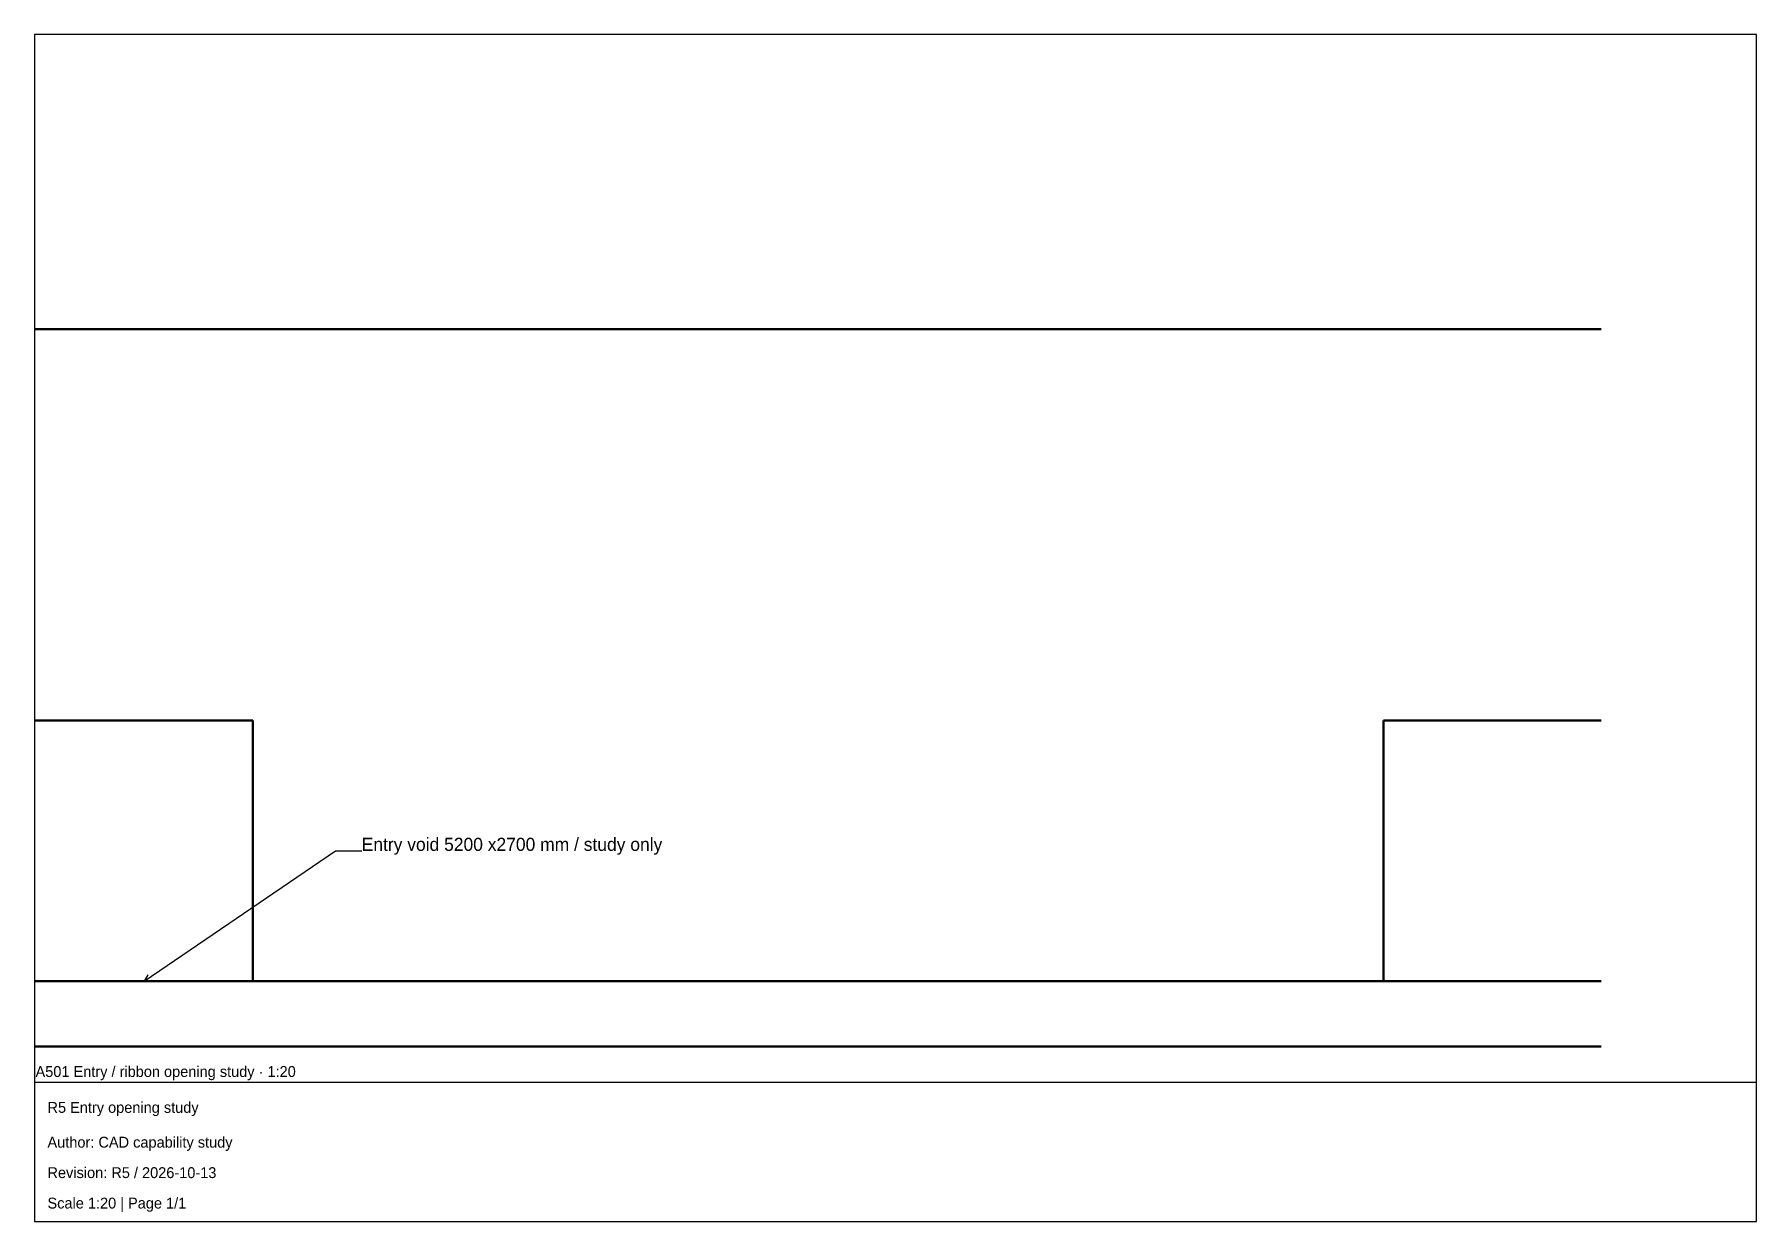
# Model space of a CAD drawing. Header units: millimetres. Extents: x 62012 to 62408, y 12 to 285.
import ezdxf

# ---------------------------------------------------------------- set-up
doc = ezdxf.new("R2010")
doc.units = ezdxf.units.MM
doc.layers.add('90 Derived drawings', color=7, linetype='CONTINUOUS', lineweight=25, true_color=0x202020)
doc.layers.add('Default', color=7, linetype='CONTINUOUS', lineweight=25, true_color=0x4f8cff)

msp = doc.modelspace()

# ---------------------------------------------------------------- linework, layer by layer
at = {"layer": '90 Derived drawings', "linetype": 'CONTINUOUS', "lineweight": 50, "true_color": 0x202020}
for p, q in [((62372.25, 217.25), (62012.25, 217.25)), ((62062.25, 127.25), (62012.25, 127.25)), ((62062.25, 67.25), (62062.25, 127.25)), ((62322.25, 67.25), (62322.25, 127.25)), ((62372.25, 127.25), (62322.25, 127.25)), ((62062.25, 67.25), (62012.25, 67.25)), ((62372.25, 67.25), (62012.25, 67.25)), ((62372.25, 67.25), (62322.25, 67.25)), ((62372.25, 52.25), (62012.25, 52.25))]:
    msp.add_line(p, q, dxfattribs=at)
at = {"layer": '90 Derived drawings', "linetype": 'CONTINUOUS', "lineweight": 25, "true_color": 0x202020}
for points in [[(62037.25, 67.25, 0), (62081.25, 97.25, 0), (62087.25, 97.25, 0)], [(62038.07, 68.71, 0), (62037.25, 67.25, 0), (62038.91, 67.48, 0)]]:
    msp.add_polyline3d(points, dxfattribs=at)
at = {"layer": 'Default', "linetype": 'CONTINUOUS', "lineweight": 25, "true_color": 0x4f8cff}
for points in [[(62012, 12), (62408, 12), (62408, 285), (62012, 285)], [(62012, 12), (62408, 12), (62408, 44), (62012, 44)]]:
    msp.add_lwpolyline(points, close=True, dxfattribs=at)

# ---------------------------------------------------------------- texts
at = {"layer": '90 Derived drawings', "linetype": 'CONTINUOUS', "lineweight": 25, "true_color": 0x202020}
for s, height, p in [('Entry void 5200 x2700 mm / study only', 3, (62087.25, 97.25)), ('A501 Entry / ribbon opening study · 1:20', 2.5, (62012.25, 45.25))]:
    msp.add_text(s, height=height, dxfattribs=at).set_placement(p)
at = {"layer": 'Default', "linetype": 'CONTINUOUS', "lineweight": 25, "true_color": 0x4f8cff}
for s, p in [('R5 Entry opening study', (62015, 37)), ('Author: CAD capability study', (62015, 29)), ('Revision: R5 / 2026-10-13', (62015, 22)), ('Scale 1:20 | Page 1/1', (62015, 15))]:
    msp.add_text(s, height=2.5, dxfattribs=at).set_placement(p)

doc.saveas('drawing.dxf')
